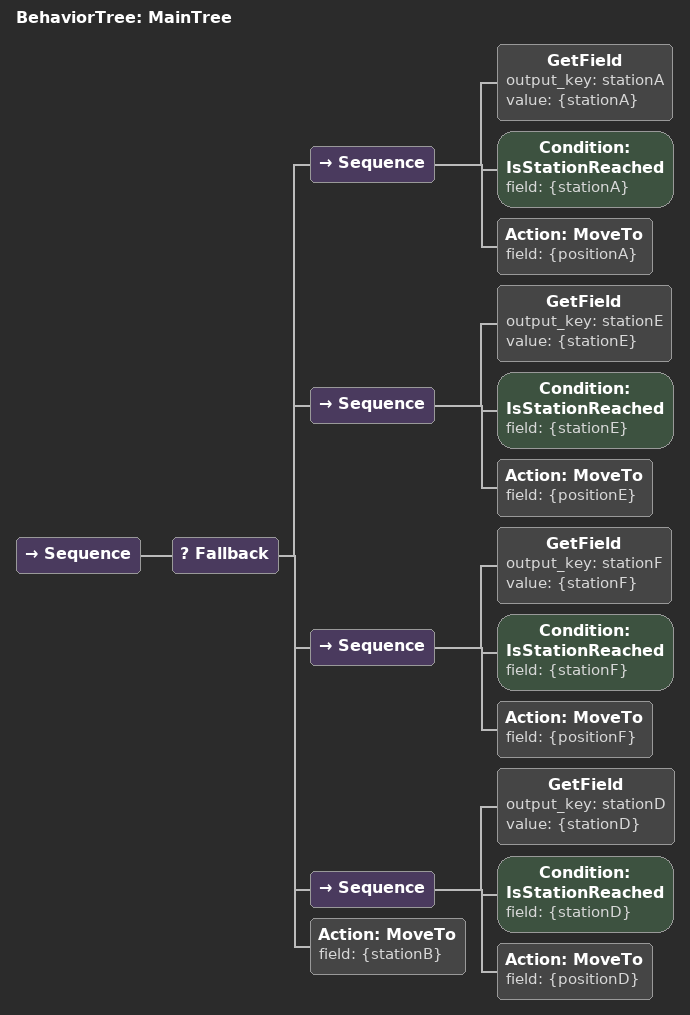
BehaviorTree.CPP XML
<root main_tree_to_execute="MainTree">
    <BehaviorTree ID="MainTree">
        <Sequence>
            <!-- StationA, StationE, StationF, StationD  order -->
            <Fallback>
                <Sequence>
                    <GetField output_key="stationA" value="{stationA}"/>
                    <Condition ID="IsStationReached" field="{stationA}" />
                    <Action ID="MoveTo" field="{positionA}" />
                </Sequence>
                <Sequence>
                    <GetField output_key="stationE" value="{stationE}"/>
                    <Condition ID="IsStationReached" field="{stationE}" />
                    <Action ID="MoveTo" field="{positionE}" />
                </Sequence>
                <Sequence>
                    <GetField output_key="stationF" value="{stationF}" />
                    <Condition ID="IsStationReached" field="{stationF}" />
                    <Action ID="MoveTo" field="{positionF}" />
                </Sequence>
                <Sequence>
                    <GetField output_key="stationD" value="{stationD}" />
                    <Condition ID="IsStationReached" field="{stationD}" />
                    <Action ID="MoveTo" field="{positionD}" />
                </Sequence>
                <Action ID="MoveTo" field="{stationB}" />
            </Fallback>
        </Sequence>
    </BehaviorTree>
</root>
